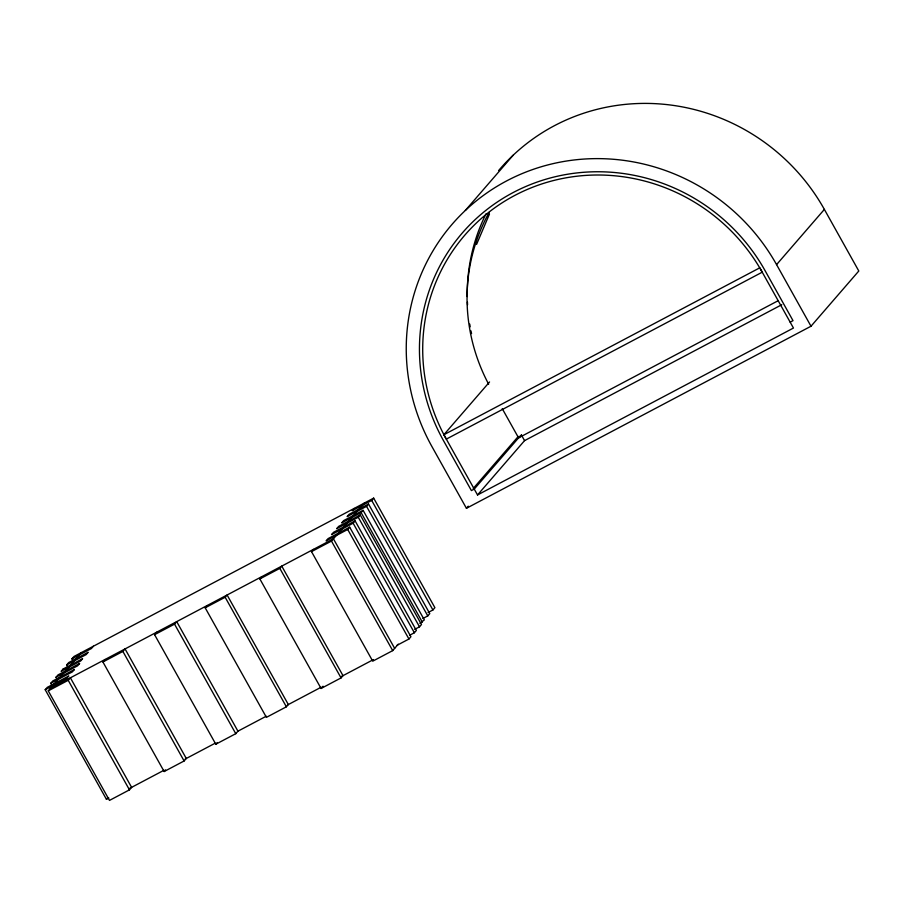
<?xml version="1.0" encoding="UTF-8"?>
<svg xmlns="http://www.w3.org/2000/svg" width="904" height="904" viewBox="0 0 904 904"><rect width="100%" height="100%" fill="white"/><g stroke="black" fill="none" stroke-linecap="round" stroke-linejoin="round"><path stroke-width="1.36" d="M476.577 244.408L489.482 213.999M45.2 689.718L47.234 687.379L68.828 675.966L66.806 678.305L45.2 689.718L106.423 799.272L108.83 798.006M50.76 683.3L52.782 680.961L74.388 669.548L72.365 671.887L50.76 683.3L52.138 685.763M56.014 677.232L58.037 674.892L79.642 663.479L77.608 665.819L56.014 677.232L57.381 679.695M66.693 664.892L68.715 662.553L88.163 652.281L86.129 654.62L66.693 664.892L68.071 667.355M73.314 661.287L71.936 658.835L73.97 656.485L373.668 498.127L434.892 607.68L432.914 609.974L428.055 612.539M48.251 690.859L68.218 680.305L70.388 677.808L131.611 787.361L129.453 789.859L109.486 800.413L48.251 690.859L81.416 652.552M465.357 210.429L513.167 155.205M93.417 646.213L91.383 648.552L71.936 658.835M102.92 661.977L122.887 651.422L125.057 648.914L186.28 758.467L184.111 760.976L164.144 771.53L102.92 661.977L105.09 659.468M154.573 634.676L174.54 624.133L176.709 621.624L237.933 731.178L235.774 733.686L215.807 744.229L154.573 634.676L156.742 632.178M205.185 607.804L225.152 597.25L227.107 595.001L288.331 704.555L286.376 706.804L266.409 717.358L205.185 607.804L207.14 605.544M259.855 578.922L279.822 568.367L281.765 566.119L343 675.661L341.045 677.921L321.078 688.475L259.855 578.922L261.798 576.662M398.302 644.156L392.698 650.631L372.731 661.174L311.507 551.621L313.462 549.372M354.232 508.398L352.244 510.692L371.691 500.421L373.668 498.127M106.423 799.272L107.779 797.712M311.507 551.621L331.474 541.078L364.414 503.019M363.103 510.331L343.667 520.602L341.678 522.896L361.125 512.624L363.103 510.331L424.326 619.884L419.919 623.466M368.538 504.059L349.091 514.331L347.113 516.625L366.549 506.353L368.538 504.059L429.762 613.613L427.784 615.906L422.914 618.472M349.69 527.179L328.096 538.592L326.107 540.886L347.712 529.473L349.69 527.179L410.924 636.732L408.936 639.026L396.935 645.366M355.125 520.907L333.519 532.32L331.542 534.614L353.136 523.201L355.125 520.907L416.348 630.461L414.371 632.755L409.568 635.286M360.255 514.975L338.65 526.388L336.672 528.682L358.278 517.269L360.255 514.975L421.49 624.528L419.501 626.822L414.699 629.353M443.864 434.734L759.789 267.81L793.452 328.039L477.527 494.963L443.864 434.734L489.55 381.963M164.144 771.53L165.59 769.858M215.807 744.229L217.242 742.568M473.233 488.465L518.286 436.429M520.354 435.818L474.238 489.087L471.402 490.589L443.48 440.621A187.636 181.049 40.9 0 1 513.133 192.563A187.636 181.049 40.9 0 1 765.089 270.68L793.011 320.649L790.164 322.152M477.527 494.963L524.557 440.632L781.79 304.716M466.43 508.297L811.001 326.231L776.57 264.623A201.027 193.976 40.9 0 0 506.624 180.913A201.027 193.976 40.9 0 0 431.999 446.689L466.43 508.297L468.261 506.172M321.078 688.475L323.033 686.215M776.57 264.623L824.369 209.4L858.8 271.008L811.001 326.231M502.228 408.619L518.58 437.864L521.766 435.219M518.58 437.864L778.31 300.625M50.421 688.351L333.429 538.818L394.652 648.371M129.102 788.683L164.008 770.242M185.207 759.044L215.129 743.235M237.571 731.37L266.239 716.228M287.438 705.03L321.101 687.243M341.045 676.7L373.454 659.57M521.269 434.756L524.557 440.632M371.691 500.421L432.914 609.974M366.549 506.353L427.784 615.906M361.125 512.624L422.349 622.178M358.278 517.269L419.501 626.822M353.136 523.201L414.371 632.755M347.712 529.473L408.936 639.026M331.474 541.078L392.698 650.631M279.822 568.367L341.045 677.921M225.152 597.25L286.376 706.804M174.54 624.133L235.774 733.686M122.887 651.422L184.111 760.976M68.218 680.305L129.453 789.859M488.646 384.211A184.314 177.839 40.9 0 1 489.267 212.27M498.635 170.551A201.027 193.976 40.9 0 1 824.369 209.4M471.56 333.599A187.636 181.049 40.9 0 1 470.995 330.898M470.204 326.807A187.636 181.049 40.9 0 1 469.73 324.073M467.56 304.795A187.636 181.049 40.9 0 1 467.424 302.038M467.255 296.557A187.636 181.049 40.9 0 1 486.024 213.852M63.167 668.971L61.133 671.322L80.58 661.039L82.603 658.7L63.167 668.971M762.241 272.183L446.316 439.118A184.314 177.839 40.9 0 1 514.749 195.445A184.314 177.839 40.9 0 1 762.241 272.183"/></g></svg>
